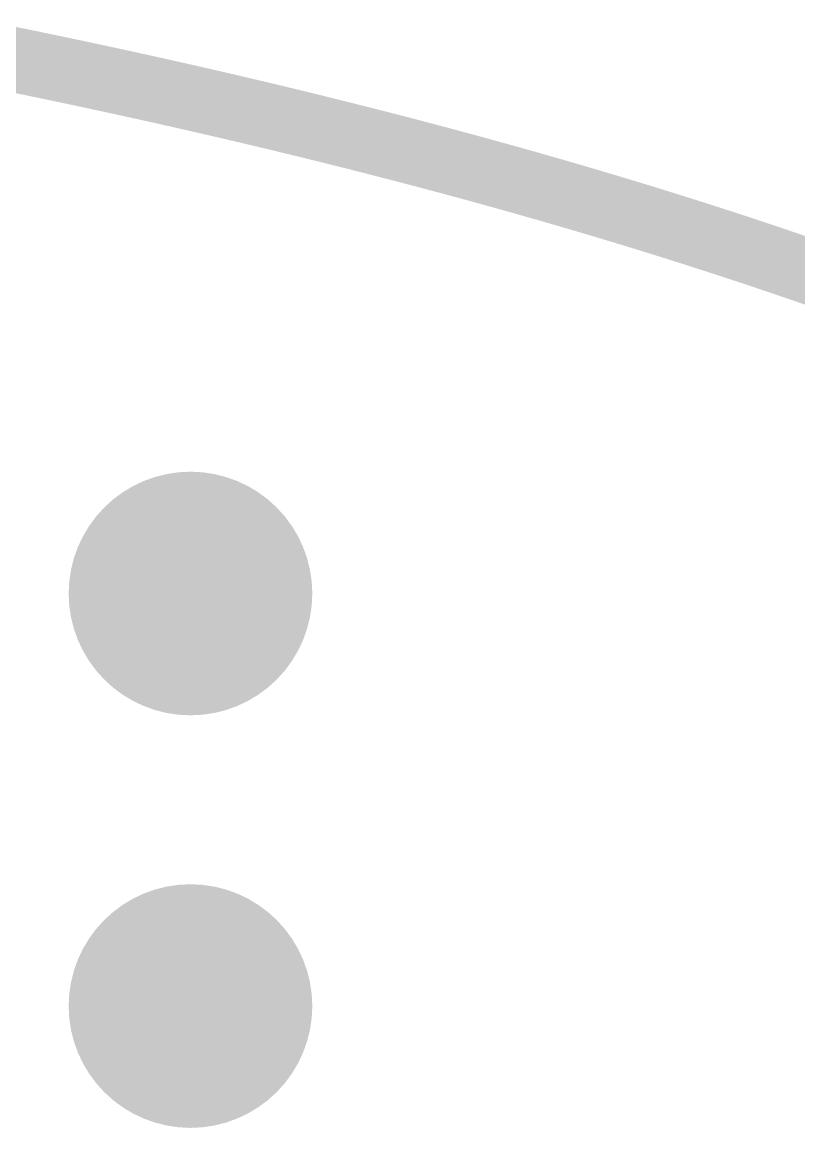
# Model space of a CAD drawing. Extents: x -0.1 to 60.3, y -0.2 to 22.2.
# Drawn here: x 50.8 to 55.59, y 13.98 to 20.79 of the extents above; entities that cross this region are included whole.
import ezdxf

# ---------------------------------------------------------------- set-up
doc = ezdxf.new("R2010")
doc.units = 0
doc.layers.add('17', color=82, linetype='CONTINUOUS')
doc.layers.add('20', color=7, linetype='CONTINUOUS')

# ---------------------------------------------------------------- blocks, each defined once
blk = doc.blocks.new('ROUNDP')
at = {"const_width": 0.5}
blk.add_lwpolyline([(0, -0.25, 1), (0, 0.25, 1), (0, -0.25)], format="xyb", dxfattribs=at)

msp = doc.modelspace()

# ---------------------------------------------------------------- linework, layer by layer
at = {"layer": '20', "const_width": 0.4}
for points in [[(50.5997, 20.5879), (50.6813, 20.5714)], [(50.6813, 20.5714), (50.763, 20.5547)], [(50.763, 20.5547), (50.8446, 20.538)], [(50.8446, 20.538), (50.9262, 20.5211)], [(50.9262, 20.5211), (51.0078, 20.504)], [(51.0078, 20.504), (51.0894, 20.4869)], [(51.0894, 20.4869), (51.171, 20.4696)], [(51.171, 20.4696), (51.2525, 20.4521)], [(51.2525, 20.4521), (51.334, 20.4346)], [(51.334, 20.4346), (51.4155, 20.4169)], [(51.4155, 20.4169), (51.497, 20.399)], [(51.497, 20.399), (51.5785, 20.381)], [(51.5785, 20.381), (51.6599, 20.3629)], [(51.6599, 20.3629), (51.7413, 20.3446)], [(51.7413, 20.3446), (51.8226, 20.3262)], [(51.8226, 20.3262), (51.9039, 20.3076)], [(51.9039, 20.3076), (51.9852, 20.2889)], [(51.9852, 20.2889), (52.0665, 20.2701)], [(52.0665, 20.2701), (52.1477, 20.251)], [(52.1477, 20.251), (52.2289, 20.2319)], [(52.2289, 20.2319), (52.3101, 20.2126)], [(52.3101, 20.2126), (52.3912, 20.1931)], [(52.3912, 20.1931), (52.4723, 20.1735)], [(52.4723, 20.1735), (52.5533, 20.1537)], [(52.5533, 20.1537), (52.6343, 20.1338)], [(52.6343, 20.1338), (52.7152, 20.1137)], [(52.7152, 20.1137), (52.796, 20.0935)], [(52.796, 20.0935), (52.8768, 20.0732)], [(52.8768, 20.0732), (52.9576, 20.0526)], [(52.9576, 20.0526), (53.0383, 20.0319)], [(53.0383, 20.0319), (53.1189, 20.0111)], [(53.1189, 20.0111), (53.1995, 19.99)], [(53.1995, 19.99), (53.28, 19.9688)], [(53.28, 19.9688), (53.3605, 19.9475)], [(53.3605, 19.9475), (53.4409, 19.926)], [(53.4409, 19.926), (53.5212, 19.9043)], [(53.5212, 19.9043), (53.6015, 19.8824)], [(53.6015, 19.8824), (53.6817, 19.8603)], [(53.6817, 19.8603), (53.7618, 19.8381)], [(53.7618, 19.8381), (53.8419, 19.8157)], [(53.8419, 19.8157), (53.9219, 19.7931)], [(53.9219, 19.7931), (54.0019, 19.7703)], [(54.0019, 19.7703), (54.0817, 19.7473)], [(54.0817, 19.7473), (54.1616, 19.7242)], [(54.1616, 19.7242), (54.2413, 19.7008)], [(54.2413, 19.7008), (54.321, 19.6773)], [(54.321, 19.6773), (54.4006, 19.6536)], [(54.4006, 19.6536), (54.4801, 19.6296)], [(54.4801, 19.6296), (54.5596, 19.6055)], [(54.5596, 19.6055), (54.639, 19.5812)], [(54.639, 19.5812), (54.7183, 19.5566)], [(54.7183, 19.5566), (54.7975, 19.5319)], [(54.7975, 19.5319), (54.8767, 19.507)], [(54.8767, 19.507), (54.9558, 19.4818)], [(54.9558, 19.4818), (55.0348, 19.4565)], [(55.0348, 19.4565), (55.1138, 19.4309)], [(55.1138, 19.4309), (55.1927, 19.4051)], [(55.1927, 19.4051), (55.2715, 19.3791)], [(55.2715, 19.3791), (55.3502, 19.3529)], [(55.3502, 19.3529), (55.4288, 19.3265)], [(55.4288, 19.3265), (55.5074, 19.2998)], [(55.5074, 19.2998), (55.5859, 19.2729)], [(55.5859, 19.2729), (55.6642, 19.2458)], [(55.6642, 19.2458), (55.7426, 19.2184)], [(55.7426, 19.2184), (55.8208, 19.1908)]]:
    msp.add_lwpolyline(points, dxfattribs=at)
at = {"layer": '20', "const_width": 0.2}
for points in [[(50.6615, 20.4733, 1), (50.7011, 20.6694)], [(50.7831, 20.6527, 1), (50.7429, 20.4568)], [(50.7431, 20.4567, 1), (50.7829, 20.6527)], [(50.8649, 20.6359, 1), (50.8243, 20.44)], [(50.8245, 20.44, 1), (50.8647, 20.6359)], [(50.9466, 20.619, 1), (50.9058, 20.4232)], [(50.9059, 20.4231, 1), (50.9465, 20.619)], [(51.0284, 20.6019, 1), (50.9872, 20.4062)], [(50.9874, 20.4061, 1), (51.0282, 20.6019)], [(51.1101, 20.5847, 1), (51.0687, 20.3891)], [(51.0688, 20.389, 1), (51.11, 20.5847)], [(51.1919, 20.5674, 1), (51.1501, 20.3718)], [(51.1503, 20.3718, 1), (51.1917, 20.5674)], [(51.2736, 20.5499, 1), (51.2314, 20.3544)], [(51.2316, 20.3544, 1), (51.2734, 20.5499)], [(51.3552, 20.5323, 1), (51.3128, 20.3369)], [(51.3129, 20.3368, 1), (51.3551, 20.5323)], [(51.4369, 20.5145, 1), (51.3941, 20.3192)], [(51.3943, 20.3191, 1), (51.4367, 20.5146)], [(51.5186, 20.4967, 1), (51.4754, 20.3014)], [(51.4756, 20.3013, 1), (51.5184, 20.4967)], [(51.6002, 20.4786, 1), (51.5568, 20.2834)], [(51.5569, 20.2834, 1), (51.6001, 20.4787)], [(51.6818, 20.4605, 1), (51.638, 20.2653)], [(51.6382, 20.2653, 1), (51.6816, 20.4605)], [(51.7634, 20.4421, 1), (51.7192, 20.2471)], [(51.7194, 20.247, 1), (51.7632, 20.4422)], [(51.8449, 20.4237, 1), (51.8003, 20.2287)], [(51.8005, 20.2287, 1), (51.8447, 20.4237)], [(51.9263, 20.4051, 1), (51.8815, 20.2102)], [(51.8816, 20.2101, 1), (51.9262, 20.4051)], [(52.0078, 20.3863, 1), (51.9626, 20.1915)], [(51.9628, 20.1915, 1), (52.0076, 20.3864)], [(52.0893, 20.3674, 1), (52.0437, 20.1727)], [(52.0439, 20.1726, 1), (52.0891, 20.3675)], [(52.1707, 20.3484, 1), (52.1247, 20.1537)], [(52.1249, 20.1537, 1), (52.1705, 20.3484)], [(52.252, 20.3292, 1), (52.2058, 20.1346)], [(52.2059, 20.1346, 1), (52.2519, 20.3292)], [(52.3334, 20.3098, 1), (52.2868, 20.1153)], [(52.287, 20.1153, 1), (52.3332, 20.3099)], [(52.4147, 20.2903, 1), (52.3677, 20.0959)], [(52.3679, 20.0959, 1), (52.4145, 20.2903)], [(52.496, 20.2706, 1), (52.4486, 20.0764)], [(52.4488, 20.0763, 1), (52.4958, 20.2707)], [(52.5772, 20.2508, 1), (52.5294, 20.0566)], [(52.5296, 20.0566, 1), (52.577, 20.2509)], [(52.6584, 20.2309, 1), (52.6102, 20.0368)], [(52.6104, 20.0367, 1), (52.6582, 20.2309)], [(52.7395, 20.2108, 1), (52.6909, 20.0167)], [(52.6911, 20.0167, 1), (52.7393, 20.2108)], [(52.8205, 20.1905, 1), (52.7715, 19.9966)], [(52.7717, 19.9965, 1), (52.8203, 20.1905)], [(52.9014, 20.1701, 1), (52.8522, 19.9762)], [(52.8523, 19.9762, 1), (52.9013, 20.1701)], [(52.9824, 20.1495, 1), (52.9328, 19.9558)], [(52.933, 19.9557, 1), (52.9822, 20.1495)], [(53.0634, 20.1287, 1), (53.0132, 19.9351)], [(53.0135, 19.9351, 1), (53.0631, 20.1288)], [(53.1441, 20.1078, 1), (53.0937, 19.9143)], [(53.0938, 19.9142, 1), (53.144, 20.1079)], [(53.225, 20.0867, 1), (53.174, 19.8933)], [(53.1743, 19.8933, 1), (53.2247, 20.0868)], [(53.3056, 20.0655, 1), (53.2544, 19.8722)], [(53.2545, 19.8721, 1), (53.3055, 20.0655)], [(53.3864, 20.0441, 1), (53.3346, 19.8509)], [(53.3349, 19.8508, 1), (53.3861, 20.0441)], [(53.467, 20.0225, 1), (53.4148, 19.8294)], [(53.415, 19.8294, 1), (53.4668, 20.0225)], [(53.5475, 20.0007, 1), (53.4949, 19.8078)], [(53.4951, 19.8077, 1), (53.5473, 20.0008)], [(53.628, 19.9788, 1), (53.575, 19.7859)], [(53.5752, 19.7859, 1), (53.6278, 19.9789)], [(53.7084, 19.9567, 1), (53.655, 19.764)], [(53.6552, 19.7639, 1), (53.7082, 19.9567)], [(53.7888, 19.9344, 1), (53.7348, 19.7418)], [(53.7351, 19.7417, 1), (53.7885, 19.9344)], [(53.8691, 19.9119, 1), (53.8147, 19.7194)], [(53.8149, 19.7194, 1), (53.8689, 19.912)], [(53.9493, 19.8893, 1), (53.8945, 19.6969)], [(53.8947, 19.6968, 1), (53.9491, 19.8893)], [(54.0296, 19.8664, 1), (53.9742, 19.6742)], [(53.9745, 19.6741, 1), (54.0293, 19.8665)], [(54.1095, 19.8434, 1), (54.0539, 19.6513)], [(54.054, 19.6512, 1), (54.1094, 19.8434)], [(54.1897, 19.8201, 1), (54.1335, 19.6282)], [(54.1338, 19.6281, 1), (54.1894, 19.8202)], [(54.2696, 19.7967, 1), (54.213, 19.6049)], [(54.2132, 19.6049, 1), (54.2694, 19.7968)], [(54.3496, 19.7731, 1), (54.2924, 19.5815)], [(54.2927, 19.5814, 1), (54.3493, 19.7732)], [(54.4294, 19.7493, 1), (54.3718, 19.5578)], [(54.372, 19.5577, 1), (54.4292, 19.7494)], [(54.5091, 19.7253, 1), (54.4511, 19.5339)], [(54.4513, 19.5339, 1), (54.5089, 19.7254)], [(54.5889, 19.7011, 1), (54.5303, 19.5099)], [(54.5306, 19.5098, 1), (54.5886, 19.7012)], [(54.6685, 19.6767, 1), (54.6095, 19.4856)], [(54.6097, 19.4856, 1), (54.6683, 19.6768)], [(54.7481, 19.6521, 1), (54.6885, 19.4612)], [(54.6888, 19.4611, 1), (54.7478, 19.6522)], [(54.8275, 19.6273, 1), (54.7675, 19.4365)], [(54.7677, 19.4365, 1), (54.8273, 19.6274)], [(54.907, 19.6023, 1), (54.8464, 19.4117)], [(54.8467, 19.4116, 1), (54.9067, 19.6024)], [(54.9864, 19.577, 1), (54.9252, 19.3866)], [(54.9255, 19.3865, 1), (54.9861, 19.5771)], [(55.0656, 19.5516, 1), (55.004, 19.3613)], [(55.0042, 19.3612, 1), (55.0654, 19.5517)], [(55.1449, 19.5259, 1), (55.0827, 19.3358)], [(55.083, 19.3357, 1), (55.1446, 19.526)], [(55.224, 19.5001, 1), (55.1614, 19.3101)], [(55.1616, 19.31, 1), (55.2238, 19.5002)], [(55.3031, 19.474, 1), (55.2399, 19.2842)], [(55.2402, 19.2841, 1), (55.3028, 19.4741)], [(55.3821, 19.4477, 1), (55.3183, 19.2581)], [(55.3186, 19.258, 1), (55.3818, 19.4478)], [(55.4609, 19.4212, 1), (55.3967, 19.2317)], [(55.3969, 19.2317, 1), (55.4607, 19.4212)], [(55.5398, 19.3944, 1), (55.475, 19.2052)], [(55.4753, 19.2051, 1), (55.5395, 19.3945)], [(55.6186, 19.3674, 1), (55.5532, 19.1784)], [(55.5535, 19.1783, 1), (55.6183, 19.3675)], [(55.6971, 19.3402, 1), (55.6313, 19.1514)], [(55.6315, 19.1513, 1), (55.6969, 19.3403)], [(55.7759, 19.3127, 1), (55.7093, 19.1241)]]:
    msp.add_lwpolyline(points, format="xyb", dxfattribs=at)

# ---------------------------------------------------------------- block references
at = {"layer": '17', "xscale": 1.5, "yscale": 1.5, "rotation": 270}
for p in [(51.84, 17.27), (51.84, 17.27), (51.84, 14.73), (51.84, 14.73)]:
    msp.add_blockref('ROUNDP', p, dxfattribs=at)

doc.saveas('drawing.dxf')
